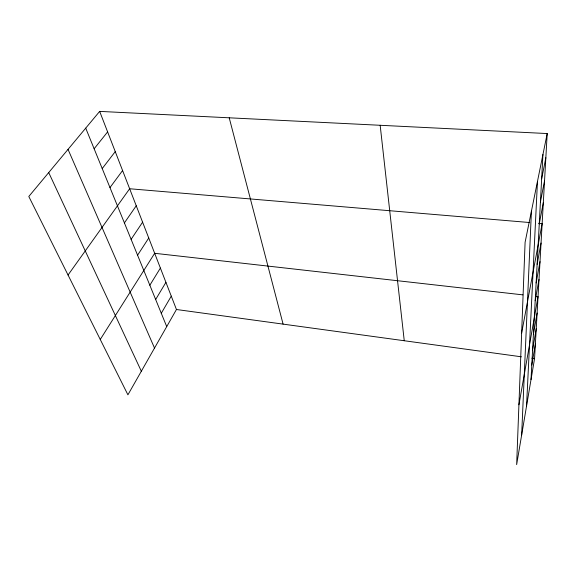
<?xml version="1.0" encoding="UTF-8"?>
<svg xmlns="http://www.w3.org/2000/svg" width="576" height="576" viewBox="0 0 576 576"><rect width="100%" height="100%" fill="white"/><g stroke="black" fill="none" stroke-linecap="round" stroke-linejoin="round"><path stroke-width="0.86" d="M521.654 434.981L531.418 211.19M526.536 406.116L537.473 181.418M531.014 379.598L542.938 154.534M547.2 133.553L525.096 242.309L516.65 464.609L534.564 358.603L547.2 133.553L99.662 111.391L28.8 196.495L127.915 394.826L176.45 309.499L99.662 111.391M531.785 365.069L535.385 343.987M532.584 349.956L536.234 328.802M533.419 334.231L537.12 313.006M518.926 404.791L538.049 296.575L535.378 296.273M535.19 300.78L539.006 279.461M536.134 282.967L540.007 261.626M537.12 264.362L541.051 243.022M521.647 333.007L542.146 223.589L538.589 223.294M539.258 223.942L543.319 202.651M540.425 201.938L544.55 180.72M541.649 178.826L545.846 157.716M161.28 313.279L171.274 296.143M155.657 299.498L165.924 282.334M149.839 285.242L160.387 268.063M100.253 339.48L154.663 253.296L522.907 294.869M137.578 255.197L148.745 238.01M131.105 239.35L142.603 222.178M124.402 222.912L136.246 205.769M68.047 275.026L129.65 188.748L529.704 222.538M109.98 187.582L122.587 170.539M102.218 168.574L115.25 151.61M94.14 148.774L107.611 131.904M176.45 309.499L521.417 356.803M531.936 358.243L534.564 358.603M48.715 172.57L141.336 371.232M68.033 149.371L154.512 348.062M85.716 128.138L166.723 326.599M229.212 117.806L283.09 324.122M380.167 125.28L404.251 340.733"/></g></svg>
